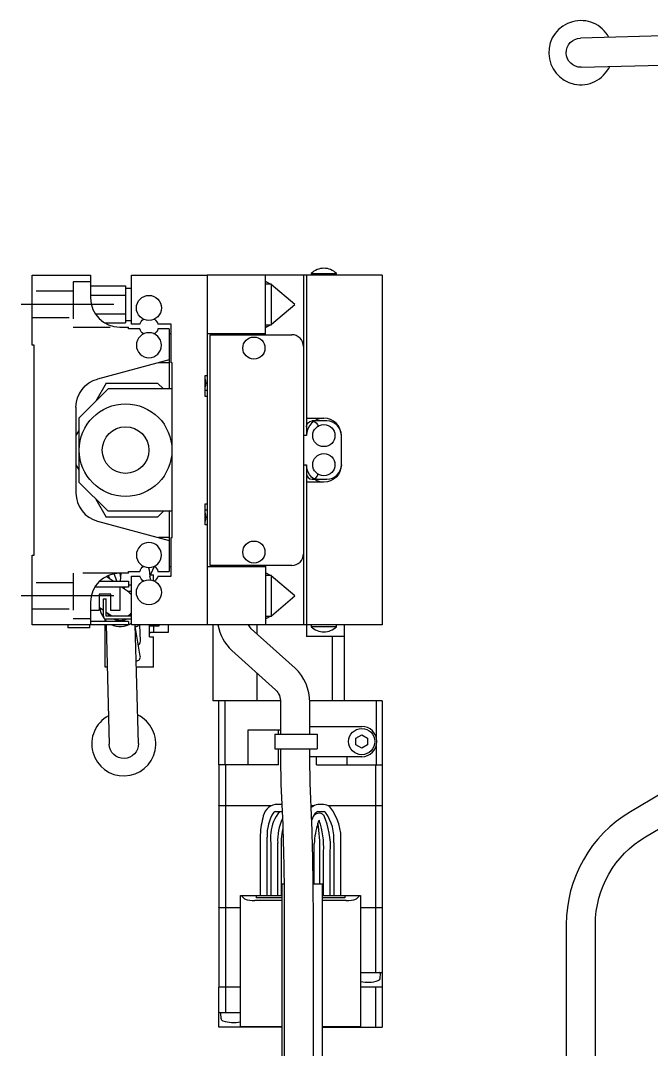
# Model space of a CAD drawing. Extents: x -2 to 636, y -8 to 374.
# Drawn here: x -2 to 106.2, y 156.8 to 333.3 of the extents above; entities that cross this region are included whole.
import ezdxf

# ---------------------------------------------------------------- set-up
doc = ezdxf.new("R2010")
doc.units = 0
doc.header["$LTSCALE"] = 0.5
doc.linetypes.add('CENTER', pattern=[50.8, 31.75, -6.35, 6.35, -6.35])
doc.linetypes.add('DASHED', pattern=[19.05, 12.7, -6.35])
for name, color, linetype in [('MSM_CENTER', 1, 'CENTER'), ('MSM_CONTINUOUS', 7, 'CONTINUOUS'), ('MSM_DASHED', 4, 'DASHED')]:
    doc.layers.add(name, color=color, linetype=linetype)

msp = doc.modelspace()

# ---------------------------------------------------------------- linework, layer by layer
at = {"layer": 'MSM_CENTER'}
for p, q in [((14, 284.62), (-2, 284.62)), ((14, 234.62), (-2, 234.62))]:
    msp.add_line(p, q, dxfattribs=at)
at = {"layer": 'MSM_CONTINUOUS'}
for p, q in [((114.56, 330.85), (93.99, 330.31)), ((94.12, 325.31), (114.46, 325.85)), ((0, 277.62), (0, 289.62)), ((0, 289.62), (10, 289.62)), ((10, 289.62), (10, 285.72)), ((17, 281.22), (17, 289.62)), ((17, 289.62), (30, 289.62)), ((30, 289.62), (30, 279.62)), ((47, 289.62), (30, 289.62)), ((30, 289.62), (30, 279.62)), ((40, 279.42), (40, 289.62)), ((46.5, 289.62), (46.5, 229.62)), ((60, 289.62), (47, 289.62)), ((47, 289.62), (47, 262.12)), ((47.85, 289.91), (52.15, 289.91)), ((47.85, 289.91), (47.85, 289.62)), ((52.15, 289.62), (52.15, 289.91)), ((60, 289.62), (60, 229.62)), ((10, 287.79), (16, 287.79)), ((16, 287.79), (16, 281.44)), ((40.12, 288.52), (40, 288.36)), ((41, 288.12), (40, 288.12)), ((40.87, 288.12), (40.12, 288.52)), ((45, 284.62), (40.96, 288.05)), ((41, 281.12), (41, 288.12)), ((10, 286.2), (16, 286.2)), ((17, 287.37), (16, 287.37)), ((41, 281.21), (45, 284.62)), ((10.78, 283.03), (16, 283.03)), ((12.41, 281.44), (16, 281.44)), ((15, 280.72), (16.5, 280.72)), ((16, 281.87), (17, 281.87)), ((16.5, 280.42), (16.5, 280.72)), ((18.46, 281.22), (17, 281.22)), ((23.8, 281.22), (21.54, 281.22)), ((23.8, 274.62), (23.8, 281.22)), ((40, 281.12), (41, 281.12)), ((40, 280.88), (40.12, 280.72)), ((40.12, 280.72), (40.87, 281.12)), ((18.46, 280.42), (16.5, 280.42)), ((18.96, 279.62), (19.21, 279.62)), ((20.79, 279.62), (21.04, 279.62)), ((23.5, 280.42), (21.54, 280.42)), ((23.5, 280.42), (23.5, 270.12)), ((23.5, 279.62), (23.8, 279.62)), ((30, 279.62), (40, 279.62)), ((30, 279.62), (30, 272.42)), ((30.5, 239.82), (30.5, 279.42)), ((30.5, 279.42), (44.5, 279.42)), ((31.5, 279.42), (31.5, 279.62)), ((0.3, 277.62), (0, 277.62)), ((0.3, 241.62), (0.3, 277.62)), ((23.5, 275.12), (11.21, 271.82)), ((23.5, 274.62), (21.63, 274.62)), ((24, 274.62), (23.8, 274.62)), ((24, 244.62), (24, 274.62)), ((29.65, 272.42), (30, 272.42)), ((29.65, 268.82), (29.65, 272.42)), ((30, 272.42), (30, 268.82)), ((13, 270.12), (8, 265.12)), ((12.7, 271.12), (10.92, 268.03)), ((12.7, 271.12), (21.5, 271.12)), ((24, 270.12), (13, 270.12)), ((22.5, 270.12), (21.5, 271.12)), ((30, 269.87), (29.65, 269.87)), ((30, 268.82), (29.65, 268.82)), ((30, 268.82), (30, 250.42)), ((7.5, 266.99), (7.5, 252.24)), ((8, 265.12), (8, 254.12)), ((47, 265.12), (50, 265.12)), ((50.5, 264.62), (48, 264.62)), ((8, 262.98), (7.5, 262.12)), ((47, 262.12), (46.5, 262.12)), ((53, 257.12), (53, 262.12)), ((7.5, 257.12), (8, 256.25)), ((46.5, 257.12), (47, 257.12)), ((47, 257.12), (47, 229.62)), ((48, 254.62), (50.5, 254.62)), ((8, 254.12), (13, 249.12)), ((50, 254.12), (47, 254.12)), ((10.92, 251.2), (12.7, 248.12)), ((24, 249.12), (13, 249.12)), ((21.5, 248.12), (22.5, 249.12)), ((23.5, 249.12), (23.5, 238.82)), ((29.65, 250.42), (30, 250.42)), ((29.65, 246.82), (29.65, 250.42)), ((29.65, 249.37), (30, 249.37)), ((30, 250.42), (30, 246.82)), ((11.21, 247.41), (23.5, 244.12)), ((21.5, 248.12), (12.7, 248.12)), ((30, 246.82), (29.65, 246.82)), ((30, 246.82), (30, 229.62)), ((23.5, 244.62), (21.63, 244.62)), ((23.8, 238.02), (23.8, 244.62)), ((23.8, 244.62), (24, 244.62)), ((0, 229.62), (0, 241.62)), ((0, 241.62), (0.3, 241.62)), ((14.49, 237.12), (14.07, 238.43)), ((16.5, 238.52), (15, 238.52)), ((15.2, 237.71), (15.05, 238.53)), ((15.15, 237.12), (15.27, 238.52)), ((16.5, 238.82), (18.46, 238.82)), ((16.5, 238.52), (16.5, 238.82)), ((19.21, 239.62), (18.96, 239.62)), ((20.07, 239.16), (20.23, 237.35)), ((20.18, 237.93), (20.89, 239.62)), ((21.04, 239.62), (20.79, 239.62)), ((21.54, 238.82), (23.5, 238.82)), ((23.8, 239.62), (23.5, 239.62)), ((40, 239.62), (30, 239.62)), ((30, 239.62), (30, 229.62)), ((44.5, 239.82), (30.5, 239.82)), ((31.5, 239.62), (31.5, 239.82)), ((40, 239.82), (40, 229.62)), ((40.12, 238.52), (40, 238.36)), ((40.87, 238.12), (40.12, 238.52)), ((11.53, 237.12), (16.5, 237.12)), ((13.85, 237.12), (12.66, 237.93)), ((13.32, 237.48), (13.05, 238.12)), ((15.11, 238.22), (15.25, 238.22)), ((16.5, 237.12), (16.5, 236.12)), ((17, 238.02), (18.46, 238.02)), ((17, 229.62), (17, 238.02)), ((20.3, 238.22), (20.81, 238.22)), ((20.81, 237.21), (20.81, 238.22)), ((21.54, 238.02), (23.8, 238.02)), ((41, 238.12), (40, 238.12)), ((45, 234.62), (40.96, 238.06)), ((41, 231.12), (41, 238.12)), ((16.5, 236.12), (10.73, 236.12)), ((13.5, 234.92), (11.5, 234.92)), ((11.5, 234.92), (11.5, 232.12)), ((13.5, 232.12), (13.5, 234.92)), ((15, 236.12), (15, 232.12)), ((16.48, 235.31), (15.31, 236.12)), ((15.8, 236.12), (15.7, 235.85)), ((16.32, 235.42), (17, 235.42)), ((16.5, 236.52), (17, 236.52)), ((10, 233.52), (10, 229.62)), ((12.2, 234.12), (12.7, 234.12)), ((12.2, 231.12), (12.2, 234.12)), ((12.7, 231.12), (12.7, 234.12)), ((41, 231.21), (45, 234.62)), ((11.5, 232.12), (10, 232.12)), ((11.5, 232.67), (12.2, 232.18)), ((12.7, 231.84), (13.65, 231.19)), ((15, 232.12), (13.5, 232.12)), ((10, 229.62), (0, 229.62)), ((6.1, 229.62), (6.1, 229.12)), ((9.9, 229.12), (9.9, 229.62)), ((16.5, 230.22), (10, 230.22)), ((10, 229.72), (16.5, 229.72)), ((12.53, 230.22), (12.53, 230.47)), ((12.53, 222.37), (12.53, 229.72)), ((12.64, 230.35), (12.65, 230.22)), ((12.66, 229.72), (13.2, 209.15)), ((17, 231.12), (12.7, 231.12)), ((17, 230.62), (12.7, 230.62)), ((16.5, 230.22), (16.5, 229.72)), ((30, 229.62), (17, 229.62)), ((18.2, 209.28), (17.66, 229.62)), ((18.55, 226.83), (18.46, 229.62)), ((20.1, 227.57), (20.1, 229.62)), ((20.1, 229.47), (21.75, 229.47)), ((20.66, 229.47), (20.66, 229.62)), ((20.85, 228.37), (20.85, 229.47)), ((21.75, 229.47), (21.75, 229.62)), ((23.38, 228.37), (23.38, 229.62)), ((47, 229.62), (30, 229.62)), ((31, 216.62), (31, 229.62)), ((37.54, 228.98), (37.06, 229.62)), ((38.5, 229.62), (38.5, 228.12)), ((40, 231.12), (41, 231.12)), ((40, 230.88), (40.12, 230.72)), ((40.12, 230.72), (40.87, 231.12)), ((60, 229.62), (47, 229.62)), ((47, 229.62), (47, 227.62)), ((47.85, 229.62), (47.85, 229.32)), ((52.15, 229.32), (52.15, 229.62)), ((53.5, 229.62), (53.5, 216.62)), ((9.9, 229.12), (6.1, 229.12)), ((18.53, 224.26), (17.68, 229.07)), ((20.35, 228.37), (23.38, 228.37)), ((45.07, 222.23), (37.54, 228.98)), ((52.15, 229.32), (47.85, 229.32)), ((20.1, 227.57), (20.81, 227.57)), ((20.81, 222.37), (20.81, 227.57)), ((53.5, 227.62), (47, 227.62)), ((51.5, 216.62), (51.5, 227.62)), ((34.2, 225.26), (41.73, 218.51)), ((12.85, 222.37), (12.53, 222.37)), ((20.81, 222.37), (17.86, 222.37)), ((38.5, 221.4), (38.5, 216.62)), ((42.56, 216.62), (31, 216.62)), ((32, 205.62), (32, 216.62)), ((33, 216.62), (33, 205.62)), ((42.57, 216.35), (42.57, 210.87)), ((60, 216.62), (47.56, 216.62)), ((47.57, 210.87), (47.57, 216.35)), ((59, 210.33), (59, 216.62)), ((60, 216.62), (60, 205.62)), ((47.57, 212.22), (56.5, 212.22)), ((37, 211.62), (42.57, 211.62)), ((37, 205.62), (37, 211.62)), ((41.6, 210.87), (48.59, 210.87)), ((41.6, 210.87), (41.6, 208.37)), ((42.24, 210.87), (42.24, 211.62)), ((48.59, 210.87), (48.84, 210.87)), ((48.84, 210.87), (48.84, 208.37)), ((55.5, 210.19), (56.5, 210.77)), ((55.5, 209.04), (55.5, 210.19)), ((56.5, 210.77), (57.5, 210.19)), ((57.5, 210.19), (57.5, 209.04)), ((41.6, 208.37), (48.59, 208.37)), ((42.24, 205.62), (42.24, 208.37)), ((42.57, 208.37), (42.57, 206.72)), ((47.57, 206.72), (47.57, 208.37)), ((48.59, 208.37), (48.84, 208.37)), ((56.5, 208.46), (55.5, 209.04)), ((57.5, 209.04), (56.5, 208.46)), ((59, 205.62), (59, 208.9)), ((42.57, 206.72), (42.64, 202.3)), ((56.5, 207.02), (47.57, 207.02)), ((47.63, 202.53), (47.57, 206.72)), ((48.76, 205.62), (48.76, 207.02)), ((54, 205.62), (54, 207.02)), ((42.24, 205.62), (32, 205.62)), ((32, 205.62), (32, 198.63)), ((33.15, 205.62), (33.15, 198.63)), ((48.76, 205.62), (60, 205.62)), ((58.85, 205.62), (58.85, 198.63)), ((60, 205.62), (60, 198.63)), ((114.36, 204.56), (102.58, 197.58)), ((42.64, 202.3), (42.94, 195.32)), ((47.94, 195.54), (47.63, 202.53)), ((105.13, 193.28), (116.91, 200.26)), ((32, 198.63), (41.05, 198.63)), ((32, 198.62), (32, 181.13)), ((41.03, 198.62), (32, 198.62)), ((32.01, 198.62), (32.01, 198.63)), ((33.15, 198.62), (33.15, 181.13)), ((33.16, 198.62), (33.16, 198.63)), ((42.79, 198.82), (41.65, 198.82)), ((47.8, 198.63), (48.35, 198.63)), ((48.32, 198.62), (47.8, 198.62)), ((49.95, 198.82), (49, 198.82)), ((50.71, 198.63), (60, 198.63)), ((60, 198.62), (50.73, 198.62)), ((58.85, 198.62), (58.85, 198.63)), ((58.85, 198.62), (58.85, 181.13)), ((59.99, 198.62), (59.99, 198.63)), ((60, 198.62), (60, 181.13)), ((41.65, 197.62), (42.84, 197.62)), ((48.92, 197.28), (48.72, 197.21)), ((48.96, 197.3), (48.92, 197.28)), ((48.98, 197.62), (49.95, 197.62)), ((49.17, 196.1), (49.33, 196.15)), ((39.1, 193.22), (39.1, 183.22)), ((40.3, 183.22), (40.3, 193.22)), ((40.9, 192.22), (40.9, 183.22)), ((42.1, 183.22), (42.1, 192.22)), ((42.7, 191.22), (42.7, 183.22)), ((48.35, 190.64), (48.35, 190.68)), ((48.35, 185.22), (48.35, 190.66)), ((49.3, 185.22), (49.3, 190.76)), ((49.9, 190.74), (49.9, 183.22)), ((51.1, 183.22), (51.1, 190.74)), ((51.7, 192.22), (51.7, 183.22)), ((52.9, 183.22), (52.9, 192.22)), ((42.77, 185.22), (43.17, 185.22)), ((42.77, 185.22), (42.77, 135.22)), ((48.17, 185.22), (49.77, 185.22)), ((49.77, 135.22), (49.77, 185.22)), ((35.7, 160.72), (35.7, 183.22)), ((35.7, 183.22), (42.77, 183.22)), ((36.41, 182.62), (35.81, 183.22)), ((42.77, 182.35), (38.18, 182.35)), ((38.4, 183.22), (38.4, 182.83)), ((42.77, 182.83), (38.4, 182.83)), ((49.77, 183.22), (56.3, 183.22)), ((53.6, 182.83), (49.77, 182.83)), ((53.82, 182.35), (49.77, 182.35)), ((53.6, 183.22), (53.6, 182.83)), ((56.19, 183.22), (55.59, 182.62)), ((56.3, 183.22), (56.3, 160.72)), ((32, 181.13), (35.7, 181.13)), ((32, 181.12), (32, 167.52)), ((35.7, 181.12), (32, 181.12)), ((32.01, 181.12), (32.01, 181.13)), ((33.15, 181.12), (33.15, 167.52)), ((33.16, 181.12), (33.16, 181.13)), ((56.3, 181.13), (60, 181.13)), ((60, 181.12), (56.3, 181.12)), ((58.85, 181.12), (58.85, 181.13)), ((58.85, 181.12), (58.85, 170.02)), ((59.99, 181.12), (59.99, 181.13)), ((60, 181.12), (60, 167.52)), ((43.2, 178.22), (43.2, 133.62)), ((48.2, 133.62), (48.2, 178.22)), ((91.56, 178.22), (91.56, 133.62)), ((96.56, 133.62), (96.56, 178.22)), ((56.3, 170.02), (60, 170.02)), ((59.66, 169.03), (59.73, 169.8)), ((32, 167.52), (35.7, 167.52)), ((35.7, 167.51), (32, 167.51)), ((32, 160.62), (32, 167.51)), ((32.01, 167.52), (32.01, 167.51)), ((33.15, 167.51), (33.15, 163.12)), ((33.16, 167.52), (33.16, 167.51)), ((56.3, 167.52), (60, 167.52)), ((60, 167.51), (56.3, 167.51)), ((58.85, 167.52), (58.85, 167.51)), ((58.85, 167.51), (58.85, 160.62)), ((59.99, 167.52), (59.99, 167.51)), ((60, 167.51), (60, 160.62)), ((32, 163.12), (35.7, 163.12)), ((32.27, 162.91), (32.34, 162.14)), ((35.7, 160.72), (42.77, 160.72)), ((35.75, 160.72), (35.75, 160.62)), ((49.77, 160.72), (56.3, 160.72)), ((42.77, 160.62), (32, 160.62)), ((49.77, 160.62), (60, 160.62))]:
    msp.add_line(p, q, dxfattribs=at)
for centre, radius in [((20, 284.02), 2.15), ((38, 277.12), 1.9), ((16, 259.62), 7.95), ((16, 259.62), 4), ((50, 262.12), 1.9), ((50, 257.12), 1.9), ((38, 242.12), 1.9), ((20, 235.22), 2.15), ((56.5, 209.62), 2.25)]:
    msp.add_circle(centre, radius, dxfattribs=at)
at = {"layer": 'MSM_CONTINUOUS', "extrusion": (0, 0, -1)}
for centre in [(-20, 277.62), (-20, 241.62)]:
    msp.add_circle(centre, 2.15, dxfattribs=at)
at = {"layer": 'MSM_CONTINUOUS'}
for centre, radius, start, end in [((94.06, 327.81), 5.5, 28.5415, 334.4701), ((50, 287.82), 3, 44.22, 135.78), ((15, 285.72), 5, 180, 270), ((44.5, 277.42), 2, 360, 90), ((50, 262.12), 3, 360, 180), ((50.5, 262.12), 2.5, 360, 90), ((50.5, 257.12), 2.5, 270, 360), ((48, 255.62), 1, 180, 360), ((12.5, 252.24), 5, 180, 255), ((44.5, 241.82), 2, 270, 0), ((15, 233.52), 5, 90, 180), ((19.57, 239.12), 0.5, 5, 44.6293), ((15.1, 232.85), 3.5, 184.1963, 228.7068), ((12.7, 231.12), 0.5, 180, 270), ((15.1, 232.85), 3.5, 243.4058, 302.8784), ((16.27, 232.47), 3.5, 293.231, 305.4832), ((39.4, 230.9), 7.67, 189.6237, 227.3301), ((50, 231.42), 3, 224.22, 315.78), ((17.9, 226.8), 0.654, 295.9796, 1.8759), ((17.89, 224.14), 0.651, 264.4825, 10.6217), ((39.67, 216.46), 7.9, 359.1704, 46.9119), ((15.7, 209.22), 5.5, 118.5415, 64.4701), ((56.5, 209.62), 2.6, 270, 90), ((42.13, 196.26), 2.6, 100.5511, 175.471), ((49.44, 196.1), 2.75, 99.2724, 126.1549), ((49.92, 197.1), 1.72, 49.0024, 88.8954), ((44.19, 192.98), 8.74, 355.0197, 38.3235), ((50.49, 193.33), 11.39, 164.0263, 180.5737), ((47.14, 193.73), 6.86, 146.8577, 184.2662), ((48.1, 193.15), 7.25, 141.9863, 173.6299), ((41.76, 197.11), 0.517, 101.8582, 134.7596), ((50.8, 192.74), 8.72, 155.0761, 183.4586), ((55.88, 192.8), 8.65, 148.5524, 157.0999), ((49.17, 196.09), 1.21, 111.8456, 139.7784), ((49.19, 196.75), 0.889, 103.8661, 141.118), ((49.21, 196.35), 0.978, 38.7039, 104.8652), ((49.83, 195.57), 0.846, 141.4689, 176.9127), ((49.88, 197), 0.622, 48.9031, 83.0608), ((38.4, 191.66), 12.73, 355.8454, 24.6186), ((44.01, 192.97), 7.72, 354.4381, 35.6687), ((114.06, 178.22), 22.5, 120.673, 180.003), ((53.63, 192.06), 10.96, 166.5565, 184.385), ((-419.31, 179.86), 467.51, 359.7991, 1.9215), ((62.1, 191.4), 13.77, 162.1759, 177.1972), ((22.44, 191.5), 26.87, 358.4238, 8.8516), ((49.31, 193.09), 8.45, 174.0847, 185.9153), ((62.1, 191.4), 13.77, 182.9984, 182.9996), ((37.96, 186.99), 4.64, 250.4546, 272.713), ((54.06, 186.86), 4.51, 266.9565, 289.8759), ((59.53, 169.82), 0.2, 355, 90), ((57.5, 174.32), 6, 258.463, 287.6292), ((59.17, 169.08), 0.5, 287.6292, 355), ((32.47, 162.93), 0.2, 108.1949, 185), ((32.83, 162.19), 0.5, 185, 252.3708), ((34.5, 167.43), 6, 252.3708, 281.537)]:
    msp.add_arc(centre, radius, start, end, dxfattribs=at)
at = {"layer": 'MSM_CONTINUOUS', "extrusion": (0, 0, -1)}
for centre, radius, start, end in [((-94.06, 327.81), 2.5, 268.4942, 88.4942), ((-20, 280.82), 1.59, 14.594, 53.221), ((-20, 280.82), 1.59, 126.779, 165.406), ((-20, 280.82), 1.59, 306.779, 345.406), ((-20, 280.82), 1.59, 194.594, 233.221), ((-12.5, 266.99), 5, 360, 75), ((-27.5, 271.12), 2.25, 162.8538, 197.1462), ((-48, 263.62), 1, 0, 180), ((-50, 257.12), 3, 180, 360), ((-27.5, 248.12), 2.25, 162.8538, 197.1462), ((-20, 238.42), 1.59, 14.594, 53.221), ((-20, 238.42), 1.59, 126.779, 165.406), ((-20, 238.42), 1.59, 306.779, 345.406), ((-20, 238.42), 1.59, 194.594, 233.221), ((-15.07, 233.25), 2.5, 124.5025, 140.5936), ((-15.1, 232.85), 2.5, 316.2209, 333.4201), ((-15.07, 233.25), 2.5, 219.4064, 238.4167), ((-15.07, 233.25), 2.5, 301.5833, 304.5025), ((-15.1, 232.85), 2.5, 243.1104, 296.8896), ((-15.1, 232.85), 2.5, 220.5358, 223.7791), ((-20.35, 228.12), 0.25, 0, 90), ((-39.59, 216.43), 2.98, 135.8822, 181.5929), ((-15.7, 209.22), 2.5, 178.4942, 358.4942), ((-36.14, 191.51), 13.78, 160.6907, 183.2092), ((412.56, 179.97), 455.77, 178.0704, 180.2196), ((-114.06, 178.22), 17.5, 359.9958, 59.326), ((-73.62, 191.42), 25.29, 358.3223, 1.4809)]:
    msp.add_arc(centre, radius, start, end, dxfattribs=at)
at = {"layer": 'MSM_DASHED'}
for p, q in [((7, 288.52), (7, 280.72)), ((10, 288.52), (7, 288.52)), ((7, 286.87), (0, 286.87)), ((0, 282.37), (7, 282.37)), ((7, 280.72), (15, 280.72)), ((7, 238.52), (7, 230.72)), ((15, 238.52), (7, 238.52)), ((7, 236.87), (0, 236.87)), ((0, 232.37), (7, 232.37)), ((7, 230.72), (10, 230.72))]:
    msp.add_line(p, q, dxfattribs=at)

doc.saveas('drawing.dxf')
